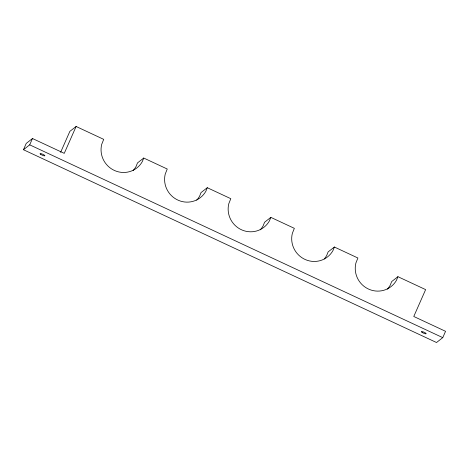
<?xml version="1.0" encoding="UTF-8"?>
<svg xmlns="http://www.w3.org/2000/svg" width="469" height="469" viewBox="0 0 469 469"><rect width="100%" height="100%" fill="white"/><g stroke="black" fill="none" stroke-linecap="round" stroke-linejoin="round"><path stroke-width="0.7" d="M76.113 126.483L64.259 153.351L32.484 138.519L26.241 143.403L23.45 149.722L436.516 342.517L442.759 337.639L445.55 331.313L413.775 316.481L425.629 289.613L397.923 276.687L396.51 280.239A22.389 21.814 52 0 1 369.138 289.344A22.389 21.814 52 0 1 355.907 262.986L357.894 258.003L334.379 247.022L332.961 250.575A22.389 21.814 52 0 1 305.589 259.685A22.389 21.814 52 0 1 292.357 233.328L294.344 228.339L270.83 217.364L269.411 220.917A22.389 21.814 52 0 1 242.039 230.021A22.389 21.814 52 0 1 228.808 203.663L230.795 198.68L207.28 187.706L205.862 191.252A22.389 21.814 52 0 1 178.49 200.363A22.389 21.814 52 0 1 165.258 174.005L167.245 169.016L143.731 158.041L142.318 161.594A22.389 21.814 52 0 1 114.94 170.698A22.389 21.814 52 0 1 101.714 144.341L103.702 139.357L76.113 126.483L69.863 131.361L60.612 152.337M23.45 149.722L29.699 144.839L32.484 138.519M143.731 158.041L137.487 162.925L136.069 166.477A22.389 21.814 52 0 1 133.126 170.523M207.28 187.706L201.031 192.589L199.618 196.136A22.389 21.814 52 0 1 196.669 200.181M270.83 217.364L264.58 222.247L263.162 225.8A22.389 21.814 52 0 1 260.219 229.839M334.379 247.022L328.13 251.906L326.711 255.458A22.389 21.814 52 0 1 324.243 258.97M397.923 276.687L391.679 281.57L390.261 285.123A22.389 21.814 52 0 1 387.318 289.162M29.699 144.839L442.759 337.639M422.112 332.398A2.644 0.528 23.8 0 0 426.122 333.781A2.644 0.528 23.8 0 0 423.015 331.806A2.644 0.528 23.8 0 0 422.112 332.398M40.75 154.383A2.644 0.528 23.8 0 0 44.807 155.831A2.644 0.528 23.8 0 0 41.823 153.879A2.644 0.528 23.8 0 0 40.75 154.383"/></g></svg>
